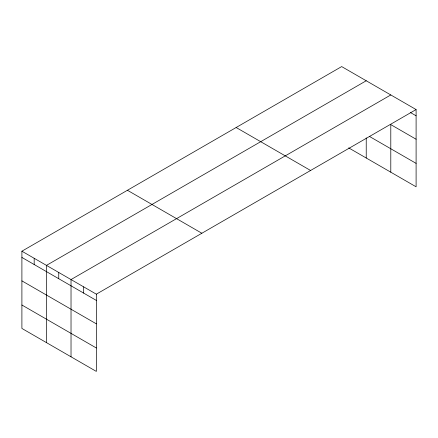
<?xml version="1.0" encoding="UTF-8"?>
<svg xmlns="http://www.w3.org/2000/svg" width="438" height="438" viewBox="0 0 438 438"><rect width="100%" height="100%" fill="white"/><g stroke="black" fill="none" stroke-linecap="round" stroke-linejoin="round"><path stroke-width="0.66" d="M416.1 109.56L341.667 66.581L21.9 251.198L21.9 328.44L96.333 371.419L96.333 294.172L416.1 109.56L416.1 186.802L348.681 147.88M366.228 80.762L46.466 265.379L46.466 342.625M390.795 94.947L71.027 279.559L71.027 356.806M410.346 112.478L416.1 115.796M416.1 139.229L390.795 124.616L390.795 172.189M369.738 136.601L416.1 163.369M236.142 127.507L310.58 170.481M127.42 190.273L201.858 233.251M21.9 251.198L96.333 294.172M21.9 257.435L96.333 300.413M21.9 280.868L96.333 323.841M21.9 305.012L96.333 347.986M366.228 137.926L366.228 158.008M83.68 286.868L83.68 293.104M58.747 272.469L58.747 278.71M34.18 258.289L34.18 264.525"/></g></svg>
